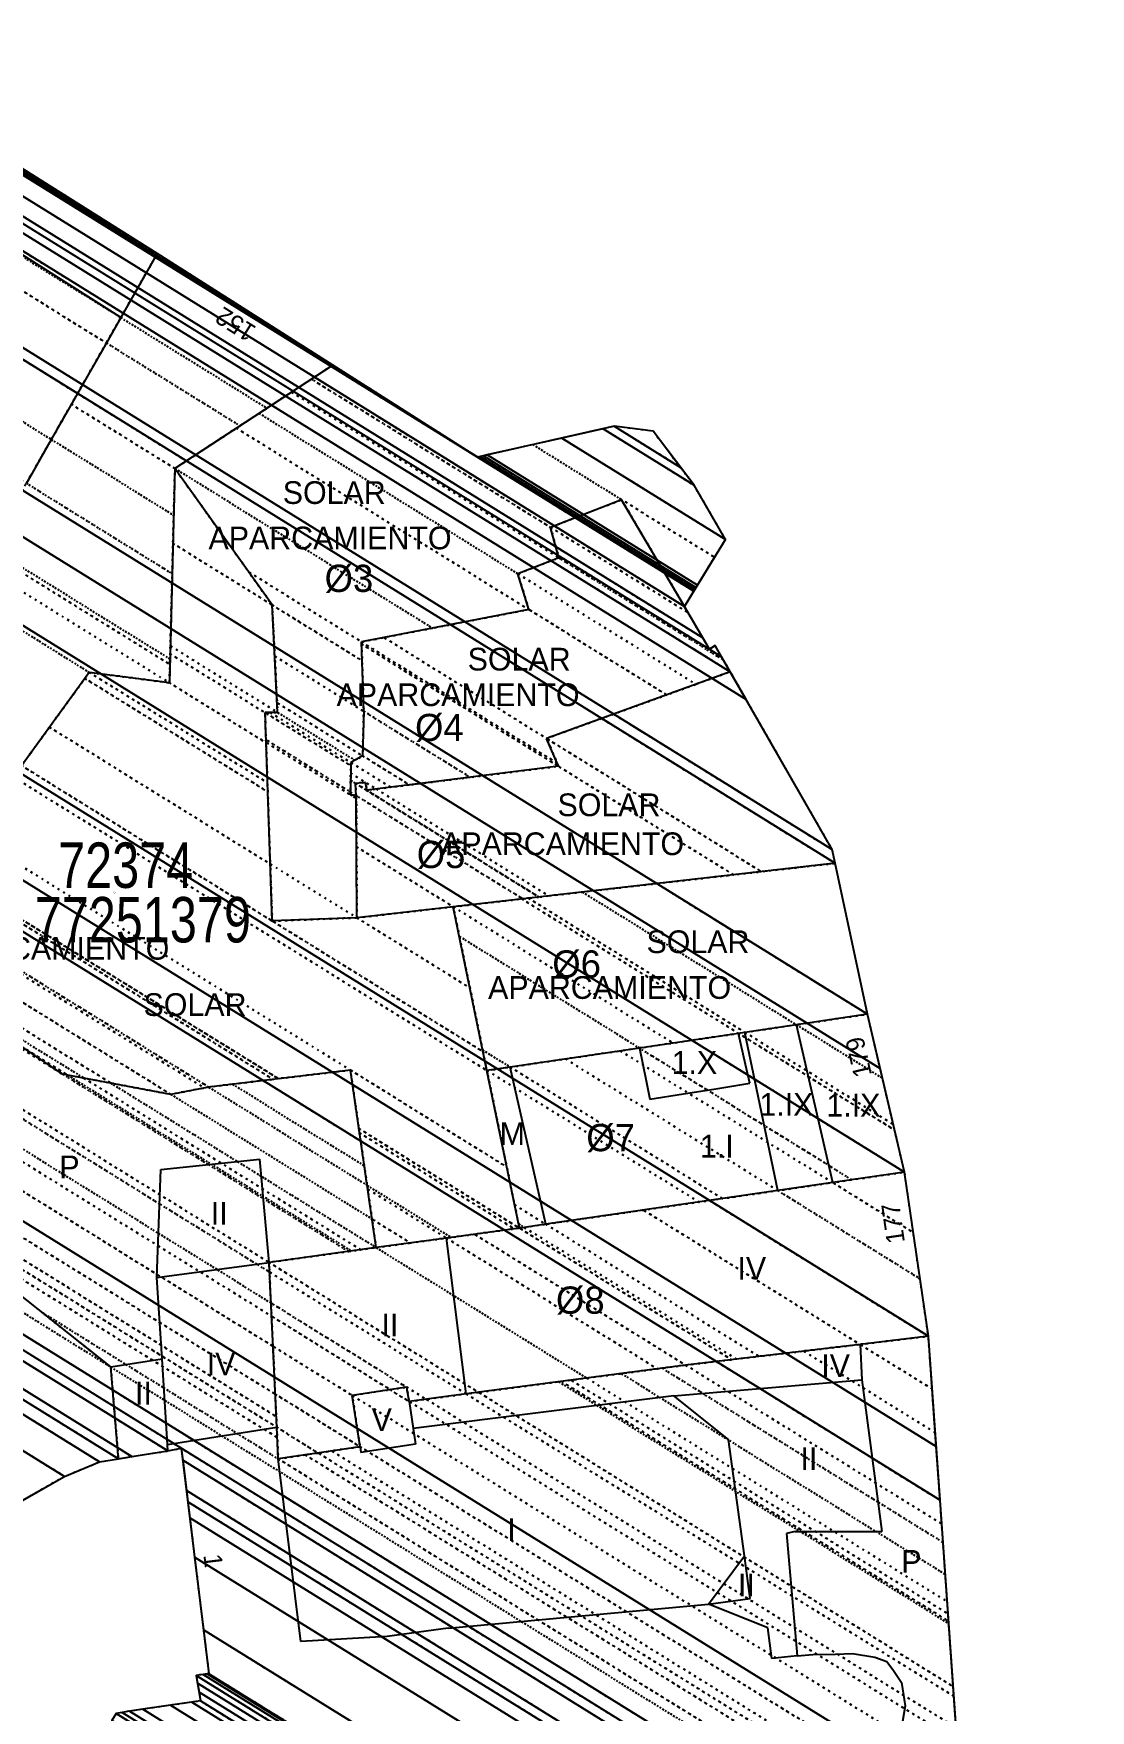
# Model space of a CAD drawing. Extents: x 676646 to 677304, y 613389 to 613969.
# Drawn here: x 677246.1 to 677304.2, y 613748.6 to 613840.9 of the extents above; entities that cross this region are included whole.
import ezdxf
from ezdxf.enums import TextEntityAlignment as Align

# ---------------------------------------------------------------- set-up
doc = ezdxf.new("R2010")
doc.units = 0
doc.header["$MEASUREMENT"] = 0
doc.linetypes.add('DOT', pattern=[0.25, 0, -0.25])
doc.layers.get('0').update_dxf_attribs({"linetype": 'CONTINUOUS'})
for name, color, linetype in [('10', 7, 'CONTINUOUS'), ('11', 7, 'CONTINUOUS'), ('12', 7, 'CONTINUOUS'), ('13', 7, 'CONTINUOUS'), ('22', 7, 'CONTINUOUS'), ('25', 7, 'CONTINUOUS'), ('26', 7, 'CONTINUOUS'), ('27', 7, 'CONTINUOUS'), ('62', 7, 'CONTINUOUS'), ('CONSTRUCTION_CLASS', 7, 'CONTINUOUS')]:
    doc.layers.add(name, color=color, linetype=linetype)
doc.styles.get("Standard").update_dxf_attribs({"font": 'txt', "height": 0.2})

msp = doc.modelspace()

# ---------------------------------------------------------------- linework, layer by layer
at = {"layer": '10', "color": 215, "linetype": 'CONTINUOUS'}
for p, q in [((677252.86, 613828.82), (677233.62, 613840.93)), ((677262.515, 613822.683), (677252.86, 613828.82)), ((677270.48, 613817.62), (677262.515, 613822.683)), ((677278.005, 613819.318), (677270.48, 613817.62)), ((677280.151, 613819.041), (677278.005, 613819.318)), ((677282.402, 613816.071), (677280.151, 613819.041)), ((677284.124, 613813.087), (677282.402, 613816.071)), ((677281.866, 613809.399), (677284.124, 613813.087)), ((677283.24, 613807.05), (677281.866, 613809.399)), ((677283.24, 613807.05), (677283.56, 613807.25)), ((677284.387, 613805.808), (677283.56, 613807.25)), ((677290, 613796.02), (677284.387, 613805.808)), ((677290.161, 613795.269), (677290, 613796.02)), ((677291.94, 613786.96), (677290.161, 613795.269)), ((677293.98, 613778.27), (677291.94, 613786.96)), ((677295.29, 613769.24), (677293.98, 613778.27)), ((677295.931, 613760.216), (677295.29, 613769.24)), ((677249.69, 613762.33), (677250.722, 613762.499)), ((677250.722, 613762.499), (677251.46, 613762.62)), ((677251.46, 613762.62), (677253.44, 613762.93)), ((677253.44, 613762.93), (677254.18, 613763.08)), ((677254.18, 613763.08), (677255.7, 613750.67)), ((677242.576, 613758.571), (677247.75, 613761.53)), ((677247.75, 613761.53), (677249.69, 613762.33)), ((677297.579, 613737.032), (677295.931, 613760.216)), ((677255.7, 613750.67), (677255, 613750.58)), ((677255, 613750.58), (677255.24, 613749.17)), ((677255.24, 613749.17), (677251.33, 613748.61))]:
    msp.add_line(p, q, dxfattribs=at)
at = {"layer": '11', "color": 215, "linetype": 'CONTINUOUS'}
for p, q in [((677252.86, 613828.82), (677250.853, 613825.299)), ((677250.853, 613825.299), (677250.058, 613823.903)), ((677250.058, 613823.903), (677248.473, 613821.122)), ((677262.515, 613822.683), (677253.829, 613816.995)), ((677248.473, 613821.122), (677247.031, 613818.593)), ((677247.031, 613818.593), (677245.656, 613816.18)), ((677253.829, 613816.995), (677253.526, 613805.201)), ((677259.186, 613809.483), (677253.829, 613816.995)), ((677278.408, 613815.278), (677274.507, 613813.752)), ((677281.866, 613809.399), (677278.408, 613815.278)), ((677274.959, 613812.077), (677274.507, 613813.752)), ((677274.959, 613812.077), (677272.701, 613811.201)), ((677273.309, 613809.233), (677272.701, 613811.201)), ((677259.484, 613803.568), (677259.186, 613809.483)), ((677273.309, 613809.233), (677264.102, 613807.45)), ((677264.222, 613803.631), (677264.102, 613807.45)), ((677284.387, 613805.808), (677274.282, 613802.142)), ((677249.122, 613805.776), (677241.041, 613794.661)), ((677253.526, 613805.201), (677249.122, 613805.776)), ((677259.484, 613803.568), (677258.79, 613803.56)), ((677259.188, 613792.093), (677258.79, 613803.56)), ((677264.222, 613803.631), (677264.162, 613801.18)), ((677274.936, 613800.607), (677274.282, 613802.142)), ((677264.162, 613801.18), (677263.51, 613800.815)), ((677263.51, 613800.815), (677263.488, 613799.038)), ((677274.936, 613800.607), (677264.395, 613799.287)), ((677264.324, 613799.72), (677263.761, 613799.668)), ((677263.813, 613798.988), (677263.761, 613799.668)), ((677264.395, 613799.287), (677264.324, 613799.72)), ((677263.813, 613798.988), (677263.488, 613799.038)), ((677263.847, 613792.27), (677263.813, 613798.988)), ((677290.161, 613795.269), (677269.149, 613792.874)), ((677269.149, 613792.874), (677263.847, 613792.27)), ((677271.004, 613783.862), (677269.149, 613792.874)), ((677263.847, 613792.27), (677259.188, 613792.093)), ((677291.94, 613786.96), (677288.033, 613786.382)), ((677284.847, 613785.91), (677279.391, 613785.103)), ((677285.198, 613785.962), (677284.847, 613785.91)), ((677288.033, 613786.382), (677285.198, 613785.962)), ((677247.639, 613783.669), (677245.329, 613785.223)), ((677279.391, 613785.103), (677272.288, 613784.052)), ((677253.608, 613782.554), (677247.639, 613783.669)), ((677263.489, 613783.89), (677255.685, 613782.954)), ((677264.908, 613774.118), (677263.489, 613783.89)), ((677272.288, 613784.052), (677271.004, 613783.862)), ((677272.789, 613775.194), (677271.004, 613783.862)), ((677255.685, 613782.954), (677253.608, 613782.554)), ((677293.98, 613778.27), (677290.028, 613777.696)), ((677287.004, 613777.257), (677274.239, 613775.405)), ((677290.028, 613777.696), (677287.004, 613777.257)), ((677250.301, 613767.55), (677239.981, 613775.747)), ((677274.239, 613775.405), (677273.051, 613775.232)), ((677268.778, 613774.646), (677264.908, 613774.118)), ((677272.789, 613775.194), (677268.778, 613774.646)), ((677273.051, 613775.232), (677272.789, 613775.194)), ((677264.908, 613774.118), (677259.009, 613773.306)), ((677259.437, 613764.231), (677259.009, 613773.306)), ((677295.29, 613769.24), (677291.535, 613768.794)), ((677291.535, 613768.794), (677281.935, 613767.653)), ((677250.722, 613762.499), (677250.301, 613767.55)), ((677281.935, 613767.653), (677269.858, 613766.067)), ((677266.586, 613766.441), (677263.588, 613765.986)), ((677266.728, 613765.649), (677266.586, 613766.441)), ((677264.023, 613763.163), (677263.588, 613765.986)), ((677269.858, 613766.067), (677266.728, 613765.649)), ((677259.519, 613762.492), (677259.437, 613764.231)), ((677264.023, 613763.163), (677259.519, 613762.492))]:
    msp.add_line(p, q, dxfattribs=at)
at = {"layer": '12', "color": 15, "linetype": 'CONTINUOUS'}
for p, q in [((677250.853, 613825.299), (677231.272, 613837.759)), ((677248.473, 613821.122), (677244.355, 613823.675)), ((677271.004, 613783.862), (677269.149, 613792.874)), ((677285.234, 613784.19), (677284.847, 613785.91)), ((677285.762, 613783.243), (677285.198, 613785.962)), ((677290.028, 613777.696), (677288.033, 613786.382)), ((677279.391, 613785.103), (677279.756, 613783.29)), ((677274.239, 613775.405), (677272.288, 613784.052)), ((677285.465, 613783.162), (677285.234, 613784.19)), ((677279.756, 613783.29), (677279.958, 613782.286)), ((677281.818, 613782.582), (677283.59, 613782.864)), ((677283.59, 613782.864), (677285.465, 613783.162)), ((677287.004, 613777.257), (677285.762, 613783.243)), ((677279.958, 613782.286), (677281.818, 613782.582)), ((677252.84, 613772.478), (677253.052, 613778.411)), ((677253.052, 613778.411), (677258.508, 613778.983)), ((677259.009, 613773.306), (677258.508, 613778.983)), ((677269.858, 613766.067), (677268.778, 613774.646)), ((677252.84, 613772.478), (677259.009, 613773.306)), ((677253.121, 613768.001), (677252.84, 613772.478)), ((677250.301, 613767.55), (677253.121, 613768.001)), ((677253.418, 613763.284), (677253.121, 613768.001)), ((677291.535, 613768.794), (677291.634, 613766.848)), ((677281.291, 613765.962), (677291.634, 613766.848)), ((677291.634, 613766.848), (677292.736, 613758.495)), ((677266.728, 613765.649), (677266.945, 613764.168)), ((677281.291, 613765.962), (677266.945, 613764.168)), ((677284.298, 613763.565), (677281.291, 613765.962)), ((677253.418, 613763.284), (677259.437, 613764.231)), ((677266.945, 613764.168), (677267.071, 613763.31)), ((677285.174, 613757.157), (677284.298, 613763.565)), ((677253.44, 613762.93), (677253.418, 613763.284)), ((677260.756, 613752.446), (677259.519, 613762.492)), ((677264.023, 613763.163), (677264.058, 613762.849)), ((677267.071, 613763.31), (677264.058, 613762.849)), ((677287.961, 613758.501), (677287.479, 613758.385)), ((677287.479, 613758.385), (677288.08, 613751.663)), ((677287.961, 613758.501), (677292.736, 613758.495)), ((677283.195, 613754.503), (677285.174, 613757.157)), ((677285.494, 613754.814), (677285.174, 613757.157)), ((677268.866, 613753.18), (677283.195, 613754.503)), ((677283.195, 613754.503), (677285.494, 613754.814)), ((677286.466, 613753.192), (677283.195, 613754.503)), ((677286.681, 613751.511), (677286.466, 613753.192)), ((677265.519, 613752.727), (677260.756, 613752.446)), ((677268.866, 613753.18), (677265.519, 613752.727)), ((677288.08, 613751.663), (677286.681, 613751.511)), ((677288.08, 613751.663), (677288.934, 613751.73)), ((677288.934, 613751.73), (677290.178, 613751.75)), ((677290.178, 613751.75), (677291.113, 613751.775)), ((677291.113, 613751.775), (677292.342, 613751.574)), ((677292.342, 613751.574), (677293.01, 613751.342)), ((677293.01, 613751.342), (677293.373, 613750.848)), ((677293.373, 613750.848), (677293.821, 613750.189)), ((677293.821, 613750.189), (677294.007, 613748.897)), ((677294.007, 613748.897), (677293.858, 613747.932))]:
    msp.add_line(p, q, dxfattribs=at)

# ---------------------------------------------------------------- texts
at = {"layer": '13', "color": 15, "linetype": 'CONTINUOUS'}
for s, p in [('SOLAR', (677262.599, 613815.669)), ('APARCAMIENTO', (677262.366, 613813.173)), ('SOLAR', (677272.774, 613806.502)), ('APARCAMIENTO', (677269.412, 613804.543)), ('SOLAR', (677277.717, 613798.487)), ('APARCAMIENTO', (677275.163, 613796.344)), ('APARCAMIENTO', (677246.836, 613790.59)), ('SOLAR', (677282.612, 613790.952)), ('APARCAMIENTO', (677277.751, 613788.433)), ('SOLAR', (677254.938, 613787.493)), ('1.X', (677282.416, 613784.307)), ('1.IX', (677287.478, 613782.002)), ('1.IX', (677291.165, 613781.959)), ('M', (677272.394, 613780.393)), ('1.I', (677283.648, 613779.703)), ('P', (677248.028, 613778.562)), ('II', (677256.27, 613776.002)), ('IV', (677285.576, 613772.978)), ('II', (677265.662, 613769.858)), ('IV', (677256.37, 613767.719)), ('IV', (677290.189, 613767.628)), ('II', (677252.099, 613766.109)), ('V', (677265.213, 613764.648)), ('II', (677288.719, 613762.503)), ('I', (677272.356, 613758.6)), ('P', (677294.357, 613756.851)), ('II', (677285.277, 613755.56))]:
    msp.add_text(s, height=1.25, dxfattribs=at).set_placement(p, align=Align.MIDDLE)
at = {"layer": '22', "color": 7, "linetype": 'CONTINUOUS'}
for s, rotation, p in [('152', 147.74776, (677257.161, 613824.929)), ('179', 103.21112, (677291.451, 613784.597)), ('177', 98.25443, (677293.347, 613775.452)), ('1', 276.98291, (677255.938, 613756.891))]:
    msp.add_text(s, height=1, rotation=rotation, dxfattribs=at).set_placement(p, align=Align.MIDDLE)
at = {"layer": '25', "color": 215, "linetype": 'CONTINUOUS', "width": 0.8}
msp.add_text('72374', height=2.5, dxfattribs=at).set_placement((677251.121, 613795.165), align=Align.MIDDLE)
at = {"layer": '26', "color": 215, "linetype": 'CONTINUOUS', "width": 0.8}
msp.add_text('77251379', height=2.5, dxfattribs=at).set_placement((677252.065, 613792.165), align=Align.MIDDLE)
at = {"layer": '26', "color": 215, "linetype": 'CONTINUOUS'}
msp.add_text('O', height=0.1, dxfattribs=at).set_placement((677250.503, 613793.665), align=Align.MIDDLE)
at = {"layer": '27', "color": 215, "linetype": 'CONTINUOUS'}
for s, p in [('%%c3', (677263.406, 613810.952)), ('%%c4', (677268.382, 613802.744)), ('%%c5', (677268.477, 613795.757)), ('%%c6', (677275.934, 613789.729)), ('%%c7', (677277.806, 613780.176)), ('%%c8', (677276.136, 613771.233))]:
    msp.add_text(s, height=1.5, dxfattribs=at).set_placement(p, align=Align.MIDDLE)

# ---------------------------------------------------------------- meshes
at = {"color": 7, "linetype": 'DOT'}
mesh = msp.add_polyface(dxfattribs=at)
corners = [(677219.633, 613769.981), (677212, 613775.61), (677220.081, 613770.6), (677212, 613775.61), (677220.899, 613771.729), (677212.824, 613776.735), (677221.163, 613771.669), (677212.876, 613776.807), (677222.601, 613773.579), (677214.287, 613778.734), (677226.209, 613778.789), (677218.037, 613783.855), (677225.262, 613779.433), (677218.066, 613783.895), (677227.876, 613784.071), (677221.218, 613788.199), (677228.18, 613784.425), (677221.491, 613788.572), (677232.485, 613789.436), (677225.359, 613793.854), (677229.676, 613791.761), (677225.653, 613794.255), (677234.6, 613798.655), (677241.041, 613794.661), (677230.662, 613801.096), (677234.706, 613798.803), (677241.148, 613794.809), (677230.77, 613801.243), (677241.273, 613794.98), (677230.895, 613801.414), (677249.122, 613805.776), (677238.783, 613812.186), (677253.526, 613805.201), (677239.869, 613813.669), (677253.552, 613806.215), (677243.521, 613812.434), (677240.387, 613814.377), (677253.56, 613806.505), (677243.645, 613812.652), (677240.536, 613814.58), (677253.68, 613811.205), (677245.656, 613816.18), (677253.763, 613814.419), (677247.031, 613818.593), (677253.829, 613816.995), (677248.133, 613820.526), (677254.461, 613817.409), (677248.473, 613821.122), (677257.414, 613819.342), (677250.058, 613823.903), (677258.895, 613820.313), (677250.853, 613825.299), (677262.515, 613822.683), (677252.796, 613828.709), (677252.86, 613828.82)]
mesh.append_faces([[corners[k] for k in face] for face in [(0, 0, 2, 1), (3, 2, 4, 5), (5, 4, 6, 7), (7, 6, 8, 9), (9, 8, 10, 11), (11, 10, 12, 13), (13, 12, 14, 15), (15, 14, 16, 17), (17, 16, 18, 19), (19, 18, 20, 21), (21, 20, 22, 24), (24, 22, 25, 27), (23, 23, 26, 25), (27, 26, 28, 29), (29, 28, 30, 31), (31, 30, 32, 33), (33, 32, 34, 36), (36, 35, 39, 39), (35, 34, 37, 38), (38, 37, 40, 41), (41, 40, 42, 43), (43, 42, 44, 45), (45, 44, 46, 47), (47, 46, 48, 49), (49, 48, 50, 51), (51, 50, 52, 53), (53, 52, 54, 54)]], dxfattribs={"vtx0": -1, "vtx2": -1, "color": 7})
at = {"layer": '62', "color": 7, "linetype": 'CONTINUOUS'}
mesh = msp.add_polyface(dxfattribs=at)
corners = [(677284.395, 613647.799), (677283.027, 613648.84), (677284.648, 613647.835), (677281.331, 613650.131), (677284.963, 613647.879), (677279.44, 613651.57), (677285.314, 613647.928), (677272.211, 613656.636), (677286.081, 613648.036), (677267.41, 613660), (677286.591, 613648.108), (677263.192, 613663.259), (677287.438, 613648.227), (677259.641, 613666.004), (677288.152, 613648.327), (677258.515, 613666.874), (677288.378, 613648.359), (677250.64, 613672.96), (677288.995, 613649.18), (677250.176, 613675.192), (677289.991, 613650.506), (677250.069, 613675.704), (677290.22, 613650.81), (677249.92, 613676.42), (677290.562, 613651.222), (677251.312, 613678.95), (677292.419, 613653.463), (677252.585, 613681.265), (677294.119, 613655.514), (677253.868, 613683.596), (677295.831, 613657.579), (677255.165, 613685.956), (677297.563, 613659.669), (677255.379, 613686.343), (677297.848, 613660.012), (677256.349, 613688.107), (677299.143, 613661.575), (677256.96, 613689.218), (677299.959, 613662.559), (677257.06, 613689.4), (677300.092, 613662.72), (677258.037, 613691.199), (677301.409, 613664.308), (677258.974, 613692.922), (677302.67, 613665.83), (677261.301, 613697.204), (677304.21, 613670.6), (677263.209, 613700.715), (677303.62, 613675.66), (677266.75, 613707.23), (677302.475, 613685.08), (677264.436, 613713), (677301.905, 613689.769), (677259.669, 613724.888), (677300.73, 613699.43), (677254.832, 613736.948), (677299.57, 613709.21), (677252.429, 613742.941), (677299.22, 613713.93), (677250.36, 613748.1), (677298.932, 613717.985), (677250.59, 613748.48), (677298.893, 613718.532), (677238.5, 613756.24), (677250.922, 613748.538), (677298.874, 613718.808), (677235.2, 613758.61), (677238.772, 613756.396), (677251.33, 613748.61), (677298.85, 613719.148), (677229.48, 613762.72), (677239.245, 613756.666), (677252.067, 613748.716), (677298.808, 613719.736), (677219.633, 613769.981), (677240.214, 613757.22), (677253.582, 613748.933), (677298.722, 613720.945), (677212, 613775.61), (677240.967, 613757.651), (677254.756, 613749.101), (677298.656, 613721.883), (677208.936, 613777.879), (677241.276, 613757.828), (677255.24, 613749.17), (677298.628, 613722.269), (677205.35, 613780.534), (677241.639, 613758.035), (677255.158, 613749.653), (677298.596, 613722.721), (677201.701, 613783.236), (677242.007, 613758.246), (677255.074, 613750.144), (677298.563, 613723.181), (677198.464, 613785.632), (677242.334, 613758.433), (677255, 613750.58), (677298.535, 613723.588), (677196.072, 613787.404), (677242.576, 613758.571), (677255.385, 613750.629), (677298.513, 613723.89), (677194.74, 613788.39), (677242.711, 613758.648), (677255.599, 613750.657), (677298.501, 613724.057), (677194.74, 613788.39), (677242.774, 613758.684), (677255.7, 613750.67), (677298.496, 613724.136), (677194.778, 613788.442), (677244.646, 613759.755), (677255.404, 613753.084), (677298.33, 613726.47), (677195.91, 613789.971), (677247.75, 613761.53), (677254.914, 613757.088), (677298.055, 613730.341), (677197.786, 613792.508), (677249.69, 613762.33), (677254.648, 613759.256), (677297.906, 613732.436), (677198.802, 613793.881), (677250.722, 613762.499), (677254.541, 613760.131), (677297.846, 613733.282), (677199.212, 613794.435), (677251.46, 613762.62), (677254.465, 613760.757), (677297.803, 613733.887), (677199.506, 613794.832), (677253.44, 613762.93), (677254.261, 613762.421), (677297.688, 613735.496), (677200.286, 613795.886), (677254.18, 613763.08), (677297.643, 613736.133), (677200.594, 613796.303), (677297.579, 613737.032), (677201.03, 613796.893), (677297.116, 613743.551), (677204.191, 613801.165), (677295.931, 613760.216), (677212.271, 613812.086), (677295.721, 613763.168), (677213.702, 613814.02), (677295.29, 613769.24), (677216.646, 613818), (677293.98, 613778.27), (677220.814, 613823.633), (677292.639, 613783.983), (677223.29, 613826.98), (677291.94, 613786.96), (677224.581, 613828.723), (677290.161, 613795.269), (677228.238, 613833.662), (677290, 613796.02), (677228.568, 613834.108), (677285.26, 613804.286), (677231.272, 613837.759), (677284.387, 613805.808), (677231.77, 613838.431), (677283.915, 613806.632), (677283.24, 613807.05), (677232.039, 613838.795), (677283.56, 613807.25), (677282.874, 613807.675), (677232.241, 613839.068), (677281.866, 613809.399), (677232.799, 613839.821), (677282.382, 613810.241), (677270.48, 613817.62), (677233.388, 613840.617), (677282.437, 613810.331), (677270.627, 613817.653), (677262.515, 613822.683), (677233.452, 613840.703), (677282.504, 613810.441), (677270.806, 613817.694), (677252.86, 613828.82), (677233.528, 613840.806), (677282.584, 613810.572), (677271.02, 613817.742), (677233.62, 613840.93), (677284.124, 613813.087), (677275.123, 613818.668), (677282.402, 613816.071), (677277.389, 613819.179), (677281.657, 613817.054), (677278.005, 613819.318), (677280.151, 613819.041)]
mesh.append_faces([[corners[k] for k in face] for face in [(0, 0, 2, 1), (1, 2, 4, 3), (3, 4, 6, 5), (5, 6, 8, 7), (7, 8, 10, 9), (9, 10, 12, 11), (11, 12, 14, 13), (13, 14, 16, 15), (15, 16, 18, 17), (17, 18, 20, 19), (19, 20, 22, 21), (21, 22, 24, 23), (23, 24, 26, 25), (25, 26, 28, 27), (27, 28, 30, 29), (29, 30, 32, 31), (31, 32, 34, 33), (33, 34, 36, 35), (35, 36, 38, 37), (37, 38, 40, 39), (39, 40, 42, 41), (41, 42, 44, 43), (43, 44, 46, 45), (45, 46, 48, 47), (47, 48, 50, 49), (49, 50, 52, 51), (51, 52, 54, 53), (53, 54, 56, 55), (55, 56, 58, 57), (57, 58, 60, 59), (59, 60, 62, 61), (61, 62, 65, 64), (63, 63, 67, 66), (64, 65, 69, 68), (66, 67, 71, 70), (68, 69, 73, 72), (70, 71, 75, 74), (72, 73, 77, 76), (74, 75, 79, 78), (76, 77, 81, 80), (78, 79, 83, 82), (80, 81, 85, 84), (82, 83, 87, 86), (84, 85, 89, 88), (86, 87, 91, 90), (88, 89, 93, 92), (90, 91, 95, 94), (92, 93, 97, 96), (94, 95, 99, 98), (96, 97, 101, 100), (98, 99, 103, 102), (100, 101, 105, 104), (106, 103, 107, 110), (104, 105, 109, 108), (110, 107, 111, 114), (108, 109, 113, 112), (114, 111, 115, 118), (112, 113, 117, 116), (118, 115, 119, 122), (116, 117, 121, 120), (122, 119, 123, 126), (120, 121, 125, 124), (126, 123, 127, 130), (124, 125, 129, 128), (130, 127, 131, 134), (128, 129, 133, 132), (134, 131, 135, 137), (132, 133, 136, 135), (137, 136, 138, 139), (139, 138, 140, 141), (141, 140, 142, 143), (143, 142, 144, 145), (145, 144, 146, 147), (147, 146, 148, 149), (149, 148, 150, 151), (151, 150, 152, 153), (153, 152, 154, 155), (155, 154, 156, 157), (157, 156, 158, 159), (159, 158, 160, 161), (161, 160, 162, 164), (164, 163, 166, 167), (163, 162, 165, 165), (167, 166, 168, 169), (169, 168, 170, 172), (172, 171, 175, 176), (171, 170, 173, 174), (176, 175, 179, 180), (174, 173, 177, 178), (180, 179, 183, 183), (178, 177, 181, 182), (182, 181, 184, 185), (185, 184, 186, 187), (187, 186, 188, 189), (189, 188, 190, 190)]], dxfattribs={"vtx0": -1, "vtx2": -1, "color": 7})
mesh = msp.add_polyface(dxfattribs=at)
corners = [(677143.3, 613704.29), (677143.848, 613705.481), (677149.136, 613702.203), (677144.346, 613706.562), (677154.43, 613700.31), (677145.636, 613709.366), (677164.21, 613697.85), (677146.21, 613710.613), (677168.78, 613696.619), (677146.801, 613711.897), (677173.49, 613695.35), (677147.426, 613713.256), (677173.92, 613696.83), (677148.405, 613715.382), (677185.94, 613692.11), (677148.458, 613715.499), (677188.49, 613690.679), (677148.704, 613716.034), (677200.229, 613684.088), (677148.755, 613716.143), (677202.63, 613682.74), (677148.85, 613716.35), (677205.293, 613681.355), (677150.7, 613715.48), (677208.065, 613679.913), (677235.266, 613663.445), (677150.848, 613715.785), (677212.032, 613677.85), (677235.266, 613663.445), (677235.708, 613664.147), (677151.212, 613716.535), (677221.8, 613672.77), (677241.824, 613673.874), (677156.25, 613726.93), (677241.91, 613674.01), (677156.328, 613727.071), (677243.961, 613677.817), (677158.414, 613730.856), (677246.115, 613681.815), (677160.606, 613734.831), (677247.06, 613683.57), (677161.568, 613736.576), (677248.179, 613685.606), (677162.69, 613738.61), (677252.344, 613693.184), (677166.77, 613746.24), (677252.53, 613693.522), (677250.92, 613694.52), (677166.973, 613746.568), (677252.54, 613693.54), (677250.925, 613694.541), (677166.984, 613746.585), (677250.989, 613694.797), (677249.21, 613695.9), (677167.116, 613746.799), (677251.01, 613694.88), (677249.249, 613695.972), (677167.158, 613746.868), (677255.7, 613707.83), (677174.245, 613758.333), (677242.77, 613740.3), (677185.173, 613776.011), (677237.9, 613743.94), (677185.45, 613776.459), (677232.865, 613747.682), (677185.727, 613776.908), (677232.426, 613748.009), (677185.752, 613776.947), (677224.46, 613753.93), (677186.191, 613777.657), (677216.73, 613759.67), (677186.614, 613778.342), (677207.51, 613766.53), (677187.125, 613779.169), (677187.2, 613779.29)]
mesh.append_faces([[corners[k] for k in face] for face in [(0, 0, 2, 1), (1, 2, 4, 3), (3, 4, 6, 5), (5, 6, 8, 7), (7, 8, 10, 9), (9, 10, 12, 11), (11, 12, 14, 13), (13, 14, 16, 15), (15, 16, 18, 17), (17, 18, 20, 19), (19, 20, 22, 21), (21, 22, 24, 23), (23, 24, 27, 26), (26, 27, 31, 30), (25, 28, 29, 31), (30, 29, 32, 33), (33, 32, 34, 35), (35, 34, 36, 37), (37, 36, 38, 39), (39, 38, 40, 41), (41, 40, 42, 43), (43, 42, 44, 45), (45, 44, 46, 48), (48, 47, 50, 51), (47, 46, 49, 49), (51, 50, 52, 54), (54, 53, 56, 57), (53, 52, 55, 55), (57, 56, 58, 59), (59, 58, 60, 61), (61, 60, 62, 63), (63, 62, 64, 65), (65, 64, 66, 67), (67, 66, 68, 69), (69, 68, 70, 71), (71, 70, 72, 73), (73, 72, 74, 74)]], dxfattribs={"vtx0": -1, "vtx2": -1, "color": 7})
at = {"layer": 'CONSTRUCTION_CLASS', "color": 7, "linetype": 'DOT'}
mesh = msp.add_polyface(dxfattribs=at)
corners = [(677243.521, 613812.434), (677240.536, 613814.58), (677243.645, 613812.652), (677237.09, 613817.058), (677243.789, 613812.904), (677232.835, 613820.117), (677243.966, 613813.215), (677230.258, 613821.97), (677244.074, 613813.404), (677223.29, 613826.98), (677244.364, 613813.914), (677223.29, 613826.98), (677245.656, 613816.18), (677224.847, 613829.082), (677247.031, 613818.593), (677226.504, 613831.32), (677248.473, 613821.122), (677228.241, 613833.666), (677250.058, 613823.903), (677230.151, 613836.245), (677250.853, 613825.299), (677231.11, 613837.54), (677250.988, 613825.535), (677231.272, 613837.759), (677252.86, 613828.82), (677233.528, 613840.806), (677233.62, 613840.93)]
mesh.append_faces([[corners[k] for k in face] for face in [(0, 0, 2, 1), (1, 2, 4, 3), (3, 4, 6, 5), (5, 6, 8, 7), (7, 8, 10, 9), (11, 10, 12, 13), (13, 12, 14, 15), (15, 14, 16, 17), (17, 16, 18, 19), (19, 18, 20, 21), (21, 20, 22, 23), (23, 22, 24, 25), (25, 24, 26, 26)]], dxfattribs={"vtx0": -1, "vtx2": -1, "color": 7})
mesh = msp.add_polyface(dxfattribs=at)
corners = [(677259.188, 613792.093), (677259.079, 613795.226), (677263.847, 613792.27), (677258.847, 613801.915), (677263.814, 613798.836), (677263.488, 613799.038), (677258.842, 613802.07), (677263.813, 613798.988), (677263.49, 613799.188), (677258.79, 613803.56), (677263.508, 613800.635), (677259.077, 613803.563), (677263.51, 613800.815), (677259.484, 613803.568), (677263.728, 613800.937), (677259.457, 613804.097), (677264.162, 613801.18), (677259.328, 613806.665), (677264.222, 613803.631), (677259.186, 613809.483), (677264.135, 613806.415), (677257.889, 613811.302), (677264.102, 613807.45), (677253.829, 613816.995), (677268.005, 613808.206), (677253.829, 613816.995), (677273.309, 613809.233), (677257.214, 613819.212), (677272.701, 613811.201), (677258.462, 613820.029), (677274.959, 613812.077), (677260.248, 613821.198), (677274.507, 613813.752), (677261.342, 613821.915), (677274.714, 613813.833), (677281.866, 613809.399), (677261.506, 613822.022), (677275.863, 613814.282), (677280.791, 613811.227), (677282.382, 613810.241), (677270.48, 613817.62), (677262.417, 613822.619), (677275.986, 613814.331), (677280.675, 613811.424), (677282.437, 613810.331), (677270.627, 613817.653), (677262.515, 613822.683), (677278.408, 613815.278), (677283.524, 613812.106), (677273.523, 613818.307), (677284.124, 613813.087), (677275.123, 613818.668), (677282.402, 613816.071), (677277.389, 613819.179), (677281.657, 613817.054), (677278.005, 613819.318), (677280.151, 613819.041)]
mesh.append_faces([[corners[k] for k in face] for face in [(0, 0, 2, 1), (1, 2, 4, 3), (3, 5, 8, 6), (5, 4, 7, 7), (6, 8, 10, 9), (9, 10, 12, 11), (11, 12, 14, 13), (13, 14, 16, 15), (15, 16, 18, 17), (17, 18, 20, 19), (19, 20, 22, 21), (21, 22, 24, 23), (25, 24, 26, 27), (27, 26, 28, 29), (29, 28, 30, 31), (31, 30, 32, 33), (33, 32, 34, 36), (36, 34, 37, 41), (35, 35, 39, 38), (41, 40, 46, 46), (40, 37, 42, 45), (38, 39, 44, 43), (45, 42, 47, 49), (43, 44, 48, 47), (49, 48, 50, 51), (51, 50, 52, 53), (53, 52, 54, 55), (55, 54, 56, 56)]], dxfattribs={"vtx0": -1, "vtx2": -1, "color": 7})
mesh = msp.add_polyface(dxfattribs=at)
corners = [(677227.876, 613784.071), (677227.876, 613784.071), (677238.447, 613777.816), (677228.044, 613784.266), (677241.793, 613783.665), (677232.485, 613789.436), (677242.039, 613784.096), (677229.676, 613791.761), (677243.325, 613786.344), (677247.639, 613783.669), (677231.184, 613793.872), (677243.376, 613786.434), (677245.329, 613785.223), (677247.92, 613783.616), (677231.244, 613793.956), (677243.541, 613786.722), (677248.821, 613783.448), (677231.437, 613794.227), (677250.307, 613783.171), (677264.908, 613774.118), (677231.756, 613794.673), (677253.608, 613782.554), (677264.68, 613775.689), (677266.798, 613774.376), (677232.464, 613795.664), (677255.451, 613782.909), (677264.441, 613777.335), (677268.778, 613774.646), (677233.205, 613796.702), (677255.685, 613782.954), (677264.41, 613777.544), (677269.029, 613774.68), (677233.299, 613796.833), (677259.236, 613783.38), (677263.991, 613780.432), (677272.502, 613775.155), (677241.041, 613794.661), (677234.6, 613798.655), (677259.526, 613783.415), (677263.957, 613780.667), (677272.785, 613775.194), (677241.148, 613794.809), (677234.706, 613798.803), (677259.529, 613783.415), (677263.957, 613780.67), (677272.789, 613775.194), (677241.15, 613794.811), (677263.489, 613783.89), (677272.097, 613778.553), (677242.618, 613796.83), (677271.004, 613783.862), (677244.939, 613800.022), (677270.79, 613784.899), (677259.188, 613792.093), (677245.393, 613800.646), (677270.067, 613788.413), (677263.847, 613792.27), (677259.079, 613795.226), (677246.929, 613802.759), (677269.149, 613792.874), (677258.941, 613799.203), (677248.879, 613805.442), (677258.924, 613799.699), (677249.122, 613805.776), (677258.848, 613801.902), (677253.526, 613805.201), (677258.79, 613803.56), (677253.567, 613806.798), (677259.484, 613803.568), (677253.578, 613807.23), (677259.186, 613809.483), (677253.723, 613812.87), (677253.829, 613816.995)]
mesh.append_faces([[corners[k] for k in face] for face in [(0, 1, 2, 3), (3, 2, 4, 5), (5, 4, 6, 7), (7, 6, 8, 10), (10, 8, 11, 14), (9, 9, 13, 12), (14, 11, 15, 17), (12, 13, 16, 15), (17, 16, 18, 20), (20, 18, 21, 24), (19, 19, 23, 22), (24, 21, 25, 28), (22, 23, 27, 26), (28, 25, 29, 32), (26, 27, 31, 30), (32, 29, 33, 37), (30, 31, 35, 34), (37, 36, 42, 42), (36, 33, 38, 41), (34, 35, 40, 39), (41, 38, 43, 46), (39, 40, 45, 44), (46, 43, 47, 49), (44, 45, 48, 47), (49, 48, 50, 51), (51, 50, 52, 54), (54, 53, 57, 58), (53, 52, 55, 56), (58, 57, 60, 61), (56, 55, 59, 59), (61, 60, 62, 63), (63, 62, 64, 65), (65, 64, 66, 67), (67, 66, 68, 69), (69, 68, 70, 71), (71, 70, 72, 72)]], dxfattribs={"vtx0": -1, "vtx2": -1, "color": 7})
mesh = msp.add_polyface(dxfattribs=at)
corners = [(677263.488, 613799.038), (677263.488, 613799.038), (677263.813, 613798.988), (677263.49, 613799.188), (677263.761, 613799.668), (677263.498, 613799.831), (677263.778, 613799.67), (677264.395, 613799.287), (677263.498, 613799.843), (677264.324, 613799.72), (677264.917, 613799.352), (677263.503, 613800.229), (677265.709, 613799.452), (677263.51, 613800.815), (677266.741, 613799.581), (677264.162, 613801.18), (677270.08, 613799.999), (677264.222, 613803.631), (677274.936, 613800.607), (677264.106, 613807.322), (677274.863, 613800.778), (677264.102, 613807.45), (677274.282, 613802.142), (677265.336, 613807.689), (677280.883, 613804.537), (677273.309, 613809.233), (677282.502, 613805.124), (677272.701, 613811.201), (677284.387, 613805.808), (677274.539, 613811.914), (677284.01, 613806.465), (677274.959, 613812.077), (677283.915, 613806.632), (677283.24, 613807.05), (677274.924, 613812.206), (677283.56, 613807.25), (677282.874, 613807.675), (677274.795, 613812.684), (677282.058, 613809.07), (677274.507, 613813.752), (677281.866, 613809.399), (677274.714, 613813.833), (677278.408, 613815.278)]
mesh.append_faces([[corners[k] for k in face] for face in [(0, 1, 2, 3), (3, 2, 4, 5), (5, 4, 6, 8), (8, 6, 9, 11), (7, 7, 10, 9), (11, 10, 12, 13), (13, 12, 14, 15), (15, 14, 16, 17), (17, 16, 18, 19), (19, 18, 20, 21), (21, 20, 22, 23), (23, 22, 24, 25), (25, 24, 26, 27), (27, 26, 28, 29), (29, 28, 30, 31), (31, 30, 32, 34), (34, 33, 36, 37), (33, 32, 35, 35), (37, 36, 38, 39), (39, 38, 40, 41), (41, 40, 42, 42)]], dxfattribs={"vtx0": -1, "vtx2": -1, "color": 7})
mesh = msp.add_polyface(dxfattribs=at)
corners = [(677263.847, 613792.27), (677263.827, 613796.174), (677269.149, 613792.874), (677263.813, 613798.988), (677272.971, 613793.31), (677263.761, 613799.668), (677273.854, 613793.41), (677263.761, 613799.668), (677273.87, 613793.412), (677264.395, 613799.287), (677263.778, 613799.67), (677274.4, 613793.473), (677264.917, 613799.352), (677264.324, 613799.72), (677284.573, 613794.632), (677274.936, 613800.607), (677286.112, 613794.807), (677274.282, 613802.142), (677290.161, 613795.269), (677277.306, 613803.239), (677290, 613796.02), (677277.969, 613803.479), (677284.387, 613805.808)]
mesh.append_faces([[corners[k] for k in face] for face in [(0, 0, 2, 1), (1, 2, 4, 3), (3, 4, 6, 5), (7, 6, 8, 10), (10, 9, 13, 13), (9, 8, 11, 12), (12, 11, 14, 15), (15, 14, 16, 17), (17, 16, 18, 19), (19, 18, 20, 21), (21, 20, 22, 22)]], dxfattribs={"vtx0": -1, "vtx2": -1, "color": 7})
mesh = msp.add_polyface(dxfattribs=at)
corners = [(677271.004, 613783.862), (677270.771, 613784.992), (677272.288, 613784.052), (677269.484, 613791.245), (677279.391, 613785.103), (677269.149, 613792.874), (677281.241, 613785.377), (677269.149, 613792.874), (677284.847, 613785.91), (677272.921, 613793.304), (677285.198, 613785.962), (677273.289, 613793.346), (677288.033, 613786.382), (677276.256, 613793.684), (677291.94, 613786.96), (677280.343, 613794.15), (677290.161, 613795.269)]
mesh.append_faces([[corners[k] for k in face] for face in [(0, 0, 2, 1), (1, 2, 4, 3), (3, 4, 6, 5), (7, 6, 8, 9), (9, 8, 10, 11), (11, 10, 12, 13), (13, 12, 14, 15), (15, 14, 16, 16)]], dxfattribs={"vtx0": -1, "vtx2": -1, "color": 7})
mesh = msp.add_polyface(dxfattribs=at)
corners = [(677279.225, 613665.579), (677274.742, 613668.829), (677279.451, 613665.909), (677272.59, 613670.726), (677279.722, 613666.304), (677267.446, 613675.42), (677280.445, 613667.36), (677268.248, 613676.388), (677281.15, 613668.389), (677270.314, 613678.88), (677282.964, 613671.037), (677267.716, 613680.891), (677283.156, 613671.318), (677265.535, 613682.579), (677283.317, 613671.554), (677262.351, 613685.045), (677283.554, 613671.899), (677256.96, 613689.218), (677283.953, 613672.482), (677257.06, 613689.4), (677284.071, 613672.653), (677260.593, 613695.901), (677288.25, 613678.754), (677261.97, 613698.434), (677289.716, 613681.231), (677262.32, 613699.079), (677290.985, 613681.307), (677262.812, 613699.985), (677292.763, 613681.415), (677263.621, 613701.473), (677295.689, 613681.591), (677266.583, 613706.922), (677295.869, 613688.764), (677266.716, 613707.168), (677296.287, 613688.834), (677266.75, 613707.23), (677296.286, 613688.918), (677262.602, 613717.572), (677296.177, 613696.756), (677261.481, 613720.368), (677296.147, 613698.875), (677259.669, 613724.888), (677300.73, 613699.43), (677254.832, 613736.948), (677299.57, 613709.21), (677252.429, 613742.941), (677299.22, 613713.93), (677250.36, 613748.1), (677298.932, 613717.985), (677250.59, 613748.48), (677298.893, 613718.532), (677251.33, 613748.61), (677298.85, 613719.148), (677255.24, 613749.17), (677298.628, 613722.269), (677255, 613750.58), (677298.535, 613723.588), (677255.7, 613750.67), (677298.496, 613724.136), (677255.404, 613753.084), (677298.33, 613726.47), (677250.722, 613762.499), (677254.541, 613760.131), (677297.846, 613733.282), (677250.671, 613763.109), (677251.46, 613762.62), (677254.465, 613760.757), (677297.803, 613733.887), (677250.536, 613764.73), (677253.44, 613762.93), (677254.261, 613762.421), (677297.688, 613735.496), (677250.482, 613765.372), (677254.18, 613763.08), (677297.643, 613736.133), (677250.407, 613766.279), (677297.579, 613737.032), (677250.301, 613767.55), (677297.489, 613738.293), (677246.53, 613770.545), (677297.44, 613738.98), (677259.519, 613762.492), (677239.981, 613775.747), (677297.356, 613740.174), (677261.003, 613762.713), (677259.464, 613763.668), (677239.231, 613776.759), (677297.315, 613740.746), (677261.714, 613762.819), (677259.437, 613764.231), (677238.447, 613777.816), (677297.272, 613741.344), (677262.457, 613762.93), (677259.409, 613764.819), (677238.447, 613777.816), (677297.183, 613742.604), (677264.023, 613763.163), (677259.351, 613766.06), (677238.955, 613778.705), (677296.993, 613745.275), (677263.588, 613765.986), (677259.227, 613768.69), (677240.034, 613780.59), (677296.873, 613746.959), (677266.728, 613765.649), (677265.674, 613766.303), (677259.148, 613770.348), (677240.713, 613781.778), (677296.821, 613747.695), (677267.662, 613765.774), (677266.586, 613766.441), (677259.114, 613771.074), (677241.011, 613782.298), (677296.698, 613749.426), (677269.858, 613766.067), (677259.034, 613772.778), (677241.709, 613783.519), (677296.66, 613749.962), (677270.54, 613766.157), (677259.009, 613773.306), (677241.926, 613783.898), (677296.413, 613753.429), (677274.95, 613766.736), (677263.382, 613773.908), (677247.639, 613783.669), (677243.325, 613786.344), (677296.404, 613753.556), (677275.113, 613766.757), (677263.543, 613773.93), (677247.92, 613783.616), (677245.329, 613785.223), (677243.376, 613786.434), (677296.375, 613753.964), (677275.632, 613766.825), (677264.058, 613774.001), (677248.821, 613783.448), (677243.541, 613786.722), (677296.328, 613754.638), (677276.489, 613766.938), (677264.908, 613774.118), (677250.307, 613783.171), (677296.221, 613756.134), (677278.392, 613767.188), (677264.68, 613775.689), (677253.608, 613782.554), (677296.096, 613757.899), (677280.638, 613767.483), (677264.41, 613777.544), (677255.685, 613782.954), (677296.023, 613758.918), (677281.935, 613767.653), (677264.255, 613778.615), (677257.002, 613783.112), (677295.931, 613760.216), (677283.614, 613767.853), (677264.057, 613779.978), (677258.678, 613783.313), (677295.666, 613763.94), (677288.432, 613768.425), (677263.489, 613783.89), (677295.496, 613766.338), (677291.535, 613768.794), (677295.29, 613769.24)]
mesh.append_faces([[corners[k] for k in face] for face in [(0, 0, 2, 1), (1, 2, 4, 3), (3, 4, 6, 5), (5, 6, 8, 7), (7, 8, 10, 9), (9, 10, 12, 11), (11, 12, 14, 13), (13, 14, 16, 15), (15, 16, 18, 17), (17, 18, 20, 19), (19, 20, 22, 21), (21, 22, 24, 23), (23, 24, 26, 25), (25, 26, 28, 27), (27, 28, 30, 29), (29, 30, 32, 31), (31, 32, 34, 33), (33, 34, 36, 35), (35, 36, 38, 37), (37, 38, 40, 39), (39, 40, 42, 41), (41, 42, 44, 43), (43, 44, 46, 45), (45, 46, 48, 47), (47, 48, 50, 49), (49, 50, 52, 51), (51, 52, 54, 53), (53, 54, 56, 55), (55, 56, 58, 57), (57, 58, 60, 59), (59, 60, 63, 62), (61, 61, 65, 64), (62, 63, 67, 66), (64, 65, 69, 68), (66, 67, 71, 70), (68, 69, 73, 72), (70, 71, 74, 73), (72, 74, 76, 75), (75, 76, 78, 77), (77, 78, 80, 79), (79, 81, 85, 82), (81, 80, 83, 84), (82, 85, 89, 86), (84, 83, 87, 88), (86, 89, 93, 90), (88, 87, 91, 92), (94, 93, 97, 98), (92, 91, 95, 96), (98, 97, 101, 102), (96, 95, 99, 100), (102, 101, 106, 107), (100, 99, 103, 105), (107, 106, 111, 112), (105, 104, 110, 110), (104, 103, 108, 109), (112, 111, 115, 116), (109, 108, 113, 114), (116, 115, 119, 120), (114, 113, 117, 118), (120, 119, 123, 125), (118, 117, 121, 122), (125, 124, 130, 131), (124, 123, 128, 129), (122, 121, 126, 127), (131, 130, 136, 136), (129, 128, 134, 135), (127, 126, 132, 133), (135, 134, 139, 140), (133, 132, 137, 138), (140, 139, 143, 144), (138, 137, 141, 142), (144, 143, 147, 148), (142, 141, 145, 146), (148, 147, 151, 152), (146, 145, 149, 150), (152, 151, 155, 156), (150, 149, 153, 154), (156, 155, 159, 159), (154, 153, 157, 158), (158, 157, 160, 161), (161, 160, 162, 162)]], dxfattribs={"vtx0": -1, "vtx2": -1, "color": 7})
mesh = msp.add_polyface(dxfattribs=at)
corners = [(677272.789, 613775.194), (677272.742, 613775.424), (677273.051, 613775.232), (677272.527, 613776.466), (677274.239, 613775.405), (677271.004, 613783.862), (677282.671, 613776.628), (677271.004, 613783.862), (677283.96, 613776.815), (677272.288, 613784.052), (677287.004, 613777.257), (677275.321, 613784.501), (677290.028, 613777.696), (677278.334, 613784.947), (677291.089, 613777.85), (677279.391, 613785.103), (677293.98, 613778.27), (677282.272, 613785.529), (677293.437, 613780.584), (677284.847, 613785.91), (677293.363, 613780.9), (677285.198, 613785.962), (677292.764, 613783.449), (677288.033, 613786.382), (677291.94, 613786.96)]
mesh.append_faces([[corners[k] for k in face] for face in [(0, 0, 2, 1), (1, 2, 4, 3), (3, 4, 6, 5), (7, 6, 8, 9), (9, 8, 10, 11), (11, 10, 12, 13), (13, 12, 14, 15), (15, 14, 16, 17), (17, 16, 18, 19), (19, 18, 20, 21), (21, 20, 22, 23), (23, 22, 24, 24)]], dxfattribs={"vtx0": -1, "vtx2": -1, "color": 7})
mesh = msp.add_polyface(dxfattribs=at)
corners = [(677259.519, 613762.492), (677259.437, 613764.231), (677261.714, 613762.819), (677259.351, 613766.06), (677264.023, 613763.163), (677259.227, 613768.69), (677263.588, 613765.986), (677259.148, 613770.348), (677265.674, 613766.303), (677266.728, 613765.649), (677259.114, 613771.074), (677266.586, 613766.441), (677267.662, 613765.774), (677259.034, 613772.778), (677269.858, 613766.067), (677259.009, 613773.306), (677270.54, 613766.157), (677259.009, 613773.306), (677276.489, 613766.938), (677264.908, 613774.118), (677280.385, 613767.449), (677268.778, 613774.646), (677281.935, 613767.653), (677270.317, 613774.856), (677284.467, 613767.954), (677272.789, 613775.194), (677284.738, 613767.986), (677273.051, 613775.232), (677285.969, 613768.132), (677274.239, 613775.405), (677291.535, 613768.794), (677279.614, 613776.185), (677295.29, 613769.24), (677283.24, 613776.711), (677294.831, 613772.404), (677287.004, 613777.257), (677294.462, 613774.947), (677290.028, 613777.696), (677293.98, 613778.27)]
mesh.append_faces([[corners[k] for k in face] for face in [(0, 0, 2, 1), (1, 2, 4, 3), (3, 4, 6, 5), (5, 6, 8, 7), (7, 8, 11, 10), (9, 9, 12, 11), (10, 12, 14, 13), (13, 14, 16, 15), (17, 16, 18, 19), (19, 18, 20, 21), (21, 20, 22, 23), (23, 22, 24, 25), (25, 24, 26, 27), (27, 26, 28, 29), (29, 28, 30, 31), (31, 30, 32, 33), (33, 32, 34, 35), (35, 34, 36, 37), (37, 36, 38, 38)]], dxfattribs={"vtx0": -1, "vtx2": -1, "color": 7})
mesh = msp.add_polyface(dxfattribs=at)
corners = [(677242.576, 613758.571), (677231.809, 613765.935), (677243.154, 613758.901), (677231.809, 613765.935), (677247.75, 613761.53), (677234.818, 613769.548), (677249.69, 613762.33), (677235.918, 613770.869), (677250.722, 613762.499), (677236.362, 613771.402), (677250.301, 613767.55), (677238.993, 613774.561), (677239.981, 613775.747)]
mesh.append_faces([[corners[k] for k in face] for face in [(0, 0, 2, 1), (3, 2, 4, 5), (5, 4, 6, 7), (7, 6, 8, 9), (9, 8, 10, 11), (11, 10, 12, 12)]], dxfattribs={"vtx0": -1, "vtx2": -1, "color": 7})

doc.saveas('drawing.dxf')
